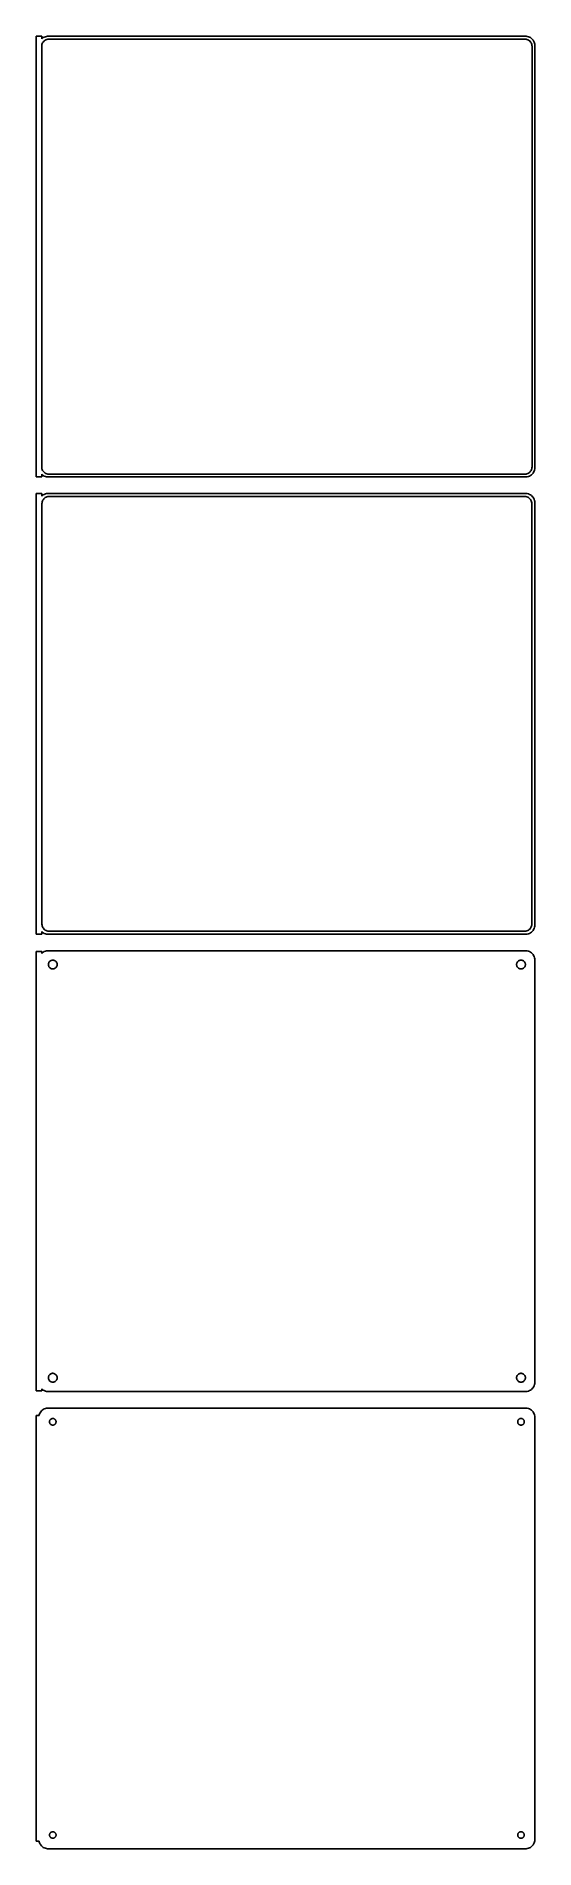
# Model space of a CAD drawing. Header units: metres. Extents: x -136 to 135, y 627 to 1614.
import ezdxf

# ---------------------------------------------------------------- set-up
doc = ezdxf.new("R2010")
doc.units = ezdxf.units.M

msp = doc.modelspace()

# ---------------------------------------------------------------- linework, layer by layer
for p, q in [((-133.5, 1613.99), (-136.5, 1613.99)), ((-136.5, 1613.99), (-136.5, 1374.01)), ((-133.5, 1612.56), (-133.5, 1613.99)), ((-133.187, 1612.85), (-133.5, 1612.56)), ((-133.5, 1608.5), (-133.468, 1609)), ((-133.468, 1609), (-133.374, 1609.49)), ((-133.374, 1609.49), (-133.219, 1609.97)), ((-133.219, 1609.97), (-133.005, 1610.43)), ((-132.679, 1613.22), (-133.187, 1612.85)), ((-133.005, 1610.43), (-132.736, 1610.85)), ((-132.736, 1610.85), (-132.416, 1611.24)), ((-132.129, 1613.52), (-132.679, 1613.22)), ((-132.416, 1611.24), (-132.05, 1611.58)), ((-131.545, 1613.76), (-132.129, 1613.52)), ((-132.05, 1611.58), (-131.643, 1611.88)), ((-131.643, 1611.88), (-131.203, 1612.12)), ((-130.937, 1613.91), (-131.545, 1613.76)), ((-131.203, 1612.12), (-130.736, 1612.3)), ((-130.314, 1613.99), (-130.937, 1613.91)), ((-130.736, 1612.3), (-130.25, 1612.43)), ((130.314, 1613.99), (-130.314, 1613.99)), ((-130.25, 1612.43), (-129.751, 1612.49)), ((-129.751, 1612.49), (129.751, 1612.49)), ((129.751, 1612.49), (130.25, 1612.43)), ((130.25, 1612.43), (130.736, 1612.3)), ((130.937, 1613.91), (130.314, 1613.99)), ((130.736, 1612.3), (131.203, 1612.12)), ((131.545, 1613.76), (130.937, 1613.91)), ((131.203, 1612.12), (131.643, 1611.88)), ((132.129, 1613.52), (131.545, 1613.76)), ((131.643, 1611.88), (132.05, 1611.58)), ((132.05, 1611.58), (132.416, 1611.24)), ((132.679, 1613.22), (132.129, 1613.52)), ((132.416, 1611.24), (132.736, 1610.85)), ((133.187, 1612.85), (132.679, 1613.22)), ((132.736, 1610.85), (133.005, 1610.43)), ((133.005, 1610.43), (133.219, 1609.97)), ((133.645, 1612.42), (133.187, 1612.85)), ((133.219, 1609.97), (133.374, 1609.49)), ((133.374, 1609.49), (133.468, 1609)), ((133.468, 1609), (133.5, 1608.5)), ((134.045, 1611.94), (133.645, 1612.42)), ((134.382, 1611.41), (134.045, 1611.94)), ((134.649, 1610.84), (134.382, 1611.41)), ((134.843, 1610.24), (134.649, 1610.84)), ((134.961, 1609.63), (134.843, 1610.24)), ((135, 1609), (134.961, 1609.63)), ((135, 1379), (135, 1609)), ((-133.5, 1379.5), (-133.5, 1608.5)), ((133.5, 1608.5), (133.5, 1379.5)), ((-136.5, 1374.01), (-133.5, 1374.01)), ((-133.468, 1379), (-133.5, 1379.5)), ((-133.5, 1375.44), (-133.187, 1375.15)), ((-133.5, 1374.01), (-133.5, 1375.44)), ((-133.374, 1378.51), (-133.468, 1379)), ((-133.219, 1378.03), (-133.374, 1378.51)), ((-133.005, 1377.57), (-133.219, 1378.03)), ((-133.187, 1375.15), (-132.679, 1374.78)), ((-132.736, 1377.15), (-133.005, 1377.57)), ((-132.416, 1376.76), (-132.736, 1377.15)), ((-132.679, 1374.78), (-132.129, 1374.48)), ((-132.05, 1376.42), (-132.416, 1376.76)), ((-132.129, 1374.48), (-131.545, 1374.24)), ((-131.643, 1376.12), (-132.05, 1376.42)), ((-131.203, 1375.88), (-131.643, 1376.12)), ((-131.545, 1374.24), (-130.937, 1374.09)), ((-130.736, 1375.7), (-131.203, 1375.88)), ((-130.937, 1374.09), (-130.314, 1374.01)), ((-130.25, 1375.57), (-130.736, 1375.7)), ((-130.314, 1374.01), (130.314, 1374.01)), ((-129.751, 1375.51), (-130.25, 1375.57)), ((129.751, 1375.51), (-129.751, 1375.51)), ((130.25, 1375.57), (129.751, 1375.51)), ((130.736, 1375.7), (130.25, 1375.57)), ((130.314, 1374.01), (130.937, 1374.09)), ((131.203, 1375.88), (130.736, 1375.7)), ((130.937, 1374.09), (131.545, 1374.24)), ((131.643, 1376.12), (131.203, 1375.88)), ((131.545, 1374.24), (132.129, 1374.48)), ((132.05, 1376.42), (131.643, 1376.12)), ((132.416, 1376.76), (132.05, 1376.42)), ((132.129, 1374.48), (132.679, 1374.78)), ((132.736, 1377.15), (132.416, 1376.76)), ((132.679, 1374.78), (133.187, 1375.15)), ((133.005, 1377.57), (132.736, 1377.15)), ((133.219, 1378.03), (133.005, 1377.57)), ((133.187, 1375.15), (133.645, 1375.58)), ((133.374, 1378.51), (133.219, 1378.03)), ((133.468, 1379), (133.374, 1378.51)), ((133.5, 1379.5), (133.468, 1379)), ((133.645, 1375.58), (134.045, 1376.06)), ((134.045, 1376.06), (134.382, 1376.59)), ((134.382, 1376.59), (134.649, 1377.16)), ((134.649, 1377.16), (134.843, 1377.76)), ((134.843, 1377.76), (134.961, 1378.37)), ((134.961, 1378.37), (135, 1379)), ((-133.5, 1364.99), (-136.5, 1364.99)), ((-136.5, 1364.99), (-136.5, 1125.01)), ((-133.5, 1363.56), (-133.5, 1364.99)), ((-133.187, 1363.85), (-133.5, 1363.56)), ((-132.679, 1364.22), (-133.187, 1363.85)), ((-132.129, 1364.52), (-132.679, 1364.22)), ((-132.633, 1361.78), (-132.323, 1362.15)), ((-132.323, 1362.15), (-131.969, 1362.48)), ((-131.545, 1364.76), (-132.129, 1364.52)), ((-131.969, 1362.48), (-131.575, 1362.77)), ((-131.575, 1362.77), (-131.149, 1363)), ((-130.937, 1364.91), (-131.545, 1364.76)), ((-131.149, 1363), (-130.697, 1363.18)), ((-130.314, 1364.99), (-130.937, 1364.91)), ((-130.697, 1363.18), (-130.226, 1363.3)), ((130.314, 1364.99), (-130.314, 1364.99)), ((-130.226, 1363.3), (-129.743, 1363.36)), ((-129.743, 1363.36), (129.743, 1363.36)), ((129.743, 1363.36), (130.226, 1363.3)), ((130.226, 1363.3), (130.697, 1363.18)), ((130.937, 1364.91), (130.314, 1364.99)), ((130.697, 1363.18), (131.149, 1363)), ((131.545, 1364.76), (130.937, 1364.91)), ((131.149, 1363), (131.575, 1362.77)), ((132.129, 1364.52), (131.545, 1364.76)), ((131.575, 1362.77), (131.969, 1362.48)), ((131.969, 1362.48), (132.323, 1362.15)), ((132.679, 1364.22), (132.129, 1364.52)), ((132.323, 1362.15), (132.633, 1361.78)), ((133.187, 1363.85), (132.679, 1364.22)), ((133.645, 1363.42), (133.187, 1363.85)), ((134.045, 1362.94), (133.645, 1363.42)), ((134.382, 1362.41), (134.045, 1362.94)), ((134.649, 1361.84), (134.382, 1362.41)), ((-133.373, 1359.5), (-133.342, 1359.99)), ((-133.373, 1130.5), (-133.373, 1359.5)), ((-133.342, 1359.99), (-133.251, 1360.46)), ((-133.251, 1360.46), (-133.101, 1360.93)), ((-133.101, 1360.93), (-132.894, 1361.37)), ((-132.894, 1361.37), (-132.633, 1361.78)), ((132.633, 1361.78), (132.894, 1361.37)), ((132.894, 1361.37), (133.101, 1360.93)), ((133.101, 1360.93), (133.251, 1360.46)), ((133.251, 1360.46), (133.342, 1359.99)), ((133.342, 1359.99), (133.373, 1359.5)), ((133.373, 1359.5), (133.373, 1130.5)), ((134.843, 1361.24), (134.649, 1361.84)), ((134.961, 1360.63), (134.843, 1361.24)), ((135, 1360), (134.961, 1360.63)), ((135, 1130), (135, 1360)), ((-133.5, 1126.44), (-133.187, 1126.15)), ((-133.5, 1125.01), (-133.5, 1126.44)), ((-133.342, 1130.01), (-133.373, 1130.5)), ((-133.251, 1129.54), (-133.342, 1130.01)), ((-133.101, 1129.07), (-133.251, 1129.54)), ((-133.187, 1126.15), (-132.679, 1125.78)), ((-132.894, 1128.63), (-133.101, 1129.07)), ((-132.633, 1128.22), (-132.894, 1128.63)), ((-132.679, 1125.78), (-132.129, 1125.48)), ((-132.323, 1127.85), (-132.633, 1128.22)), ((-131.969, 1127.52), (-132.323, 1127.85)), ((-132.129, 1125.48), (-131.545, 1125.24)), ((-131.575, 1127.23), (-131.969, 1127.52)), ((-131.149, 1127), (-131.575, 1127.23)), ((-131.545, 1125.24), (-130.937, 1125.09)), ((-130.697, 1126.82), (-131.149, 1127)), ((-130.226, 1126.7), (-130.697, 1126.82)), ((-129.743, 1126.64), (-130.226, 1126.7)), ((129.743, 1126.64), (-129.743, 1126.64)), ((130.226, 1126.7), (129.743, 1126.64)), ((130.697, 1126.82), (130.226, 1126.7)), ((131.149, 1127), (130.697, 1126.82)), ((130.937, 1125.09), (131.545, 1125.24)), ((131.575, 1127.23), (131.149, 1127)), ((131.545, 1125.24), (132.129, 1125.48)), ((131.969, 1127.52), (131.575, 1127.23)), ((132.323, 1127.85), (131.969, 1127.52)), ((132.129, 1125.48), (132.679, 1125.78)), ((132.633, 1128.22), (132.323, 1127.85)), ((132.894, 1128.63), (132.633, 1128.22)), ((132.679, 1125.78), (133.187, 1126.15)), ((133.101, 1129.07), (132.894, 1128.63)), ((133.251, 1129.54), (133.101, 1129.07)), ((133.187, 1126.15), (133.645, 1126.58)), ((133.342, 1130.01), (133.251, 1129.54)), ((133.373, 1130.5), (133.342, 1130.01)), ((133.645, 1126.58), (134.045, 1127.06)), ((134.045, 1127.06), (134.382, 1127.59)), ((134.382, 1127.59), (134.649, 1128.16)), ((134.649, 1128.16), (134.843, 1128.76)), ((134.843, 1128.76), (134.961, 1129.37)), ((134.961, 1129.37), (135, 1130)), ((-136.5, 1125.01), (-133.5, 1125.01)), ((-133.5, 1115.61), (-136.5, 1115.61)), ((-136.5, 1115.61), (-136.5, 876.385)), ((-133.5, 1114.56), (-133.5, 1115.61)), ((-132.129, 1115.52), (-132.679, 1115.22)), ((-131.545, 1115.76), (-132.129, 1115.52)), ((-130.937, 1115.91), (-131.545, 1115.76)), ((-130.937, 1125.09), (-130.314, 1125.01)), ((-130.314, 1115.99), (-130.937, 1115.91)), ((-130.314, 1125.01), (130.314, 1125.01)), ((130.314, 1115.99), (-130.314, 1115.99)), ((130.314, 1125.01), (130.937, 1125.09)), ((130.937, 1115.91), (130.314, 1115.99)), ((131.545, 1115.76), (130.937, 1115.91)), ((132.129, 1115.52), (131.545, 1115.76)), ((132.679, 1115.22), (132.129, 1115.52)), ((-133.187, 1114.85), (-133.5, 1114.56)), ((-132.679, 1115.22), (-133.187, 1114.85)), ((-129.9, 1108.5), (-129.881, 1108.8)), ((-129.881, 1108.2), (-129.9, 1108.5)), ((-129.881, 1108.8), (-129.825, 1109.1)), ((-129.825, 1107.9), (-129.881, 1108.2)), ((-129.825, 1109.1), (-129.731, 1109.38)), ((-129.731, 1107.62), (-129.825, 1107.9)), ((-129.731, 1109.38), (-129.603, 1109.66)), ((-129.603, 1107.34), (-129.731, 1107.62)), ((-129.603, 1109.66), (-129.442, 1109.91)), ((-129.442, 1107.09), (-129.603, 1107.34)), ((-129.442, 1109.91), (-129.25, 1110.14)), ((-129.25, 1106.86), (-129.442, 1107.09)), ((-129.25, 1110.14), (-129.03, 1110.35)), ((-129.03, 1106.65), (-129.25, 1106.86)), ((-129.03, 1110.35), (-128.786, 1110.53)), ((-128.786, 1106.47), (-129.03, 1106.65)), ((-128.786, 1110.53), (-128.522, 1110.67)), ((-128.522, 1106.33), (-128.786, 1106.47)), ((-128.522, 1110.67), (-128.242, 1110.78)), ((-128.242, 1106.22), (-128.522, 1106.33)), ((-128.242, 1110.78), (-127.95, 1110.86)), ((-127.95, 1106.14), (-128.242, 1106.22)), ((-127.95, 1110.86), (-127.651, 1110.9)), ((-127.651, 1106.1), (-127.95, 1106.14)), ((-127.651, 1110.9), (-127.349, 1110.9)), ((-127.349, 1106.1), (-127.651, 1106.1)), ((-127.349, 1110.9), (-127.05, 1110.86)), ((-127.05, 1106.14), (-127.349, 1106.1)), ((-127.05, 1110.86), (-126.758, 1110.78)), ((-126.758, 1106.22), (-127.05, 1106.14)), ((-126.758, 1110.78), (-126.478, 1110.67)), ((-126.478, 1106.33), (-126.758, 1106.22)), ((-126.478, 1110.67), (-126.214, 1110.53)), ((-126.214, 1106.47), (-126.478, 1106.33)), ((-126.214, 1110.53), (-125.97, 1110.35)), ((-125.97, 1106.65), (-126.214, 1106.47)), ((-125.97, 1110.35), (-125.75, 1110.14)), ((-125.75, 1106.86), (-125.97, 1106.65)), ((-125.75, 1110.14), (-125.558, 1109.91)), ((-125.558, 1107.09), (-125.75, 1106.86)), ((-125.558, 1109.91), (-125.397, 1109.66)), ((-125.397, 1107.34), (-125.558, 1107.09)), ((-125.397, 1109.66), (-125.269, 1109.38)), ((-125.269, 1107.62), (-125.397, 1107.34)), ((-125.269, 1109.38), (-125.175, 1109.1)), ((-125.175, 1107.9), (-125.269, 1107.62)), ((-125.175, 1109.1), (-125.119, 1108.8)), ((-125.119, 1108.2), (-125.175, 1107.9)), ((-125.119, 1108.8), (-125.1, 1108.5)), ((-125.1, 1108.5), (-125.119, 1108.2)), ((125.1, 1108.5), (125.119, 1108.8)), ((125.119, 1108.2), (125.1, 1108.5)), ((125.119, 1108.8), (125.175, 1109.1)), ((125.175, 1107.9), (125.119, 1108.2)), ((125.175, 1109.1), (125.269, 1109.38)), ((125.269, 1107.62), (125.175, 1107.9)), ((125.269, 1109.38), (125.397, 1109.66)), ((125.397, 1107.34), (125.269, 1107.62)), ((125.397, 1109.66), (125.558, 1109.91)), ((125.558, 1107.09), (125.397, 1107.34)), ((125.558, 1109.91), (125.75, 1110.14)), ((125.75, 1106.86), (125.558, 1107.09)), ((125.75, 1110.14), (125.97, 1110.35)), ((125.97, 1106.65), (125.75, 1106.86)), ((125.97, 1110.35), (126.214, 1110.53)), ((126.214, 1106.47), (125.97, 1106.65)), ((126.214, 1110.53), (126.478, 1110.67)), ((126.478, 1106.33), (126.214, 1106.47)), ((126.478, 1110.67), (126.758, 1110.78)), ((126.758, 1106.22), (126.478, 1106.33)), ((126.758, 1110.78), (127.05, 1110.86)), ((127.05, 1106.14), (126.758, 1106.22)), ((127.05, 1110.86), (127.349, 1110.9)), ((127.349, 1106.1), (127.05, 1106.14)), ((127.349, 1110.9), (127.651, 1110.9)), ((127.651, 1106.1), (127.349, 1106.1)), ((127.651, 1110.9), (127.95, 1110.86)), ((127.95, 1106.14), (127.651, 1106.1)), ((127.95, 1110.86), (128.242, 1110.78)), ((128.242, 1106.22), (127.95, 1106.14)), ((128.242, 1110.78), (128.522, 1110.67)), ((128.522, 1106.33), (128.242, 1106.22)), ((128.522, 1110.67), (128.786, 1110.53)), ((128.786, 1106.47), (128.522, 1106.33)), ((128.786, 1110.53), (129.03, 1110.35)), ((129.03, 1106.65), (128.786, 1106.47)), ((129.03, 1110.35), (129.25, 1110.14)), ((129.25, 1106.86), (129.03, 1106.65)), ((129.25, 1110.14), (129.442, 1109.91)), ((129.442, 1107.09), (129.25, 1106.86)), ((129.442, 1109.91), (129.603, 1109.66)), ((129.603, 1107.34), (129.442, 1107.09)), ((129.603, 1109.66), (129.731, 1109.38)), ((129.731, 1107.62), (129.603, 1107.34)), ((129.731, 1109.38), (129.825, 1109.1)), ((129.825, 1107.9), (129.731, 1107.62)), ((129.825, 1109.1), (129.881, 1108.8)), ((129.881, 1108.2), (129.825, 1107.9)), ((129.881, 1108.8), (129.9, 1108.5)), ((129.9, 1108.5), (129.881, 1108.2)), ((133.187, 1114.85), (132.679, 1115.22)), ((133.645, 1114.42), (133.187, 1114.85)), ((134.045, 1113.94), (133.645, 1114.42)), ((134.382, 1113.41), (134.045, 1113.94)), ((134.649, 1112.84), (134.382, 1113.41)), ((134.843, 1112.24), (134.649, 1112.84)), ((134.961, 1111.63), (134.843, 1112.24)), ((135, 1111), (134.961, 1111.63)), ((135, 881), (135, 1111)), ((-129.9, 883.5), (-129.881, 883.801)), ((-129.881, 883.199), (-129.9, 883.5)), ((-129.881, 883.801), (-129.825, 884.097)), ((-129.825, 882.903), (-129.881, 883.199)), ((-129.825, 884.097), (-129.731, 884.383)), ((-129.731, 882.617), (-129.825, 882.903)), ((-129.731, 884.383), (-129.603, 884.656)), ((-129.603, 882.344), (-129.731, 882.617)), ((-129.603, 884.656), (-129.442, 884.911)), ((-129.442, 882.089), (-129.603, 882.344)), ((-129.442, 884.911), (-129.25, 885.143)), ((-129.25, 881.857), (-129.442, 882.089)), ((-129.25, 885.143), (-129.03, 885.349)), ((-129.03, 881.651), (-129.25, 881.857)), ((-129.03, 885.349), (-128.786, 885.526)), ((-128.786, 881.474), (-129.03, 881.651)), ((-128.786, 885.526), (-128.522, 885.672)), ((-128.522, 881.328), (-128.786, 881.474)), ((-128.522, 885.672), (-128.242, 885.783)), ((-128.242, 881.217), (-128.522, 881.328)), ((-128.242, 885.783), (-127.95, 885.857)), ((-127.95, 881.143), (-128.242, 881.217)), ((-127.95, 885.857), (-127.651, 885.895)), ((-127.651, 881.105), (-127.95, 881.143)), ((-127.651, 885.895), (-127.349, 885.895)), ((-127.349, 881.105), (-127.651, 881.105)), ((-127.349, 885.895), (-127.05, 885.857)), ((-127.05, 881.143), (-127.349, 881.105)), ((-127.05, 885.857), (-126.758, 885.783)), ((-126.758, 881.217), (-127.05, 881.143)), ((-126.758, 885.783), (-126.478, 885.672)), ((-126.478, 881.328), (-126.758, 881.217)), ((-126.478, 885.672), (-126.214, 885.526)), ((-126.214, 881.474), (-126.478, 881.328)), ((-126.214, 885.526), (-125.97, 885.349)), ((-125.97, 881.651), (-126.214, 881.474)), ((-125.97, 885.349), (-125.75, 885.143)), ((-125.75, 881.857), (-125.97, 881.651)), ((-125.75, 885.143), (-125.558, 884.911)), ((-125.558, 882.089), (-125.75, 881.857)), ((-125.558, 884.911), (-125.397, 884.656)), ((-125.397, 882.344), (-125.558, 882.089)), ((-125.397, 884.656), (-125.269, 884.383)), ((-125.269, 882.617), (-125.397, 882.344)), ((-125.269, 884.383), (-125.175, 884.097)), ((-125.175, 882.903), (-125.269, 882.617)), ((-125.175, 884.097), (-125.119, 883.801)), ((-125.119, 883.199), (-125.175, 882.903)), ((-125.119, 883.801), (-125.1, 883.5)), ((-125.1, 883.5), (-125.119, 883.199)), ((125.1, 883.5), (125.119, 883.801)), ((125.119, 883.199), (125.1, 883.5)), ((125.119, 883.801), (125.175, 884.097)), ((125.175, 882.903), (125.119, 883.199)), ((125.175, 884.097), (125.269, 884.383)), ((125.269, 882.617), (125.175, 882.903)), ((125.269, 884.383), (125.397, 884.656)), ((125.397, 882.344), (125.269, 882.617)), ((125.397, 884.656), (125.558, 884.911)), ((125.558, 882.089), (125.397, 882.344)), ((125.558, 884.911), (125.75, 885.143)), ((125.75, 881.857), (125.558, 882.089)), ((125.75, 885.143), (125.97, 885.349)), ((125.97, 881.651), (125.75, 881.857)), ((125.97, 885.349), (126.214, 885.526)), ((126.214, 881.474), (125.97, 881.651)), ((126.214, 885.526), (126.478, 885.672)), ((126.478, 881.328), (126.214, 881.474)), ((126.478, 885.672), (126.758, 885.783)), ((126.758, 881.217), (126.478, 881.328)), ((126.758, 885.783), (127.05, 885.857)), ((127.05, 881.143), (126.758, 881.217)), ((127.05, 885.857), (127.349, 885.895)), ((127.349, 881.105), (127.05, 881.143)), ((127.349, 885.895), (127.651, 885.895)), ((127.651, 881.105), (127.349, 881.105)), ((127.651, 885.895), (127.95, 885.857)), ((127.95, 881.143), (127.651, 881.105)), ((127.95, 885.857), (128.242, 885.783)), ((128.242, 881.217), (127.95, 881.143)), ((128.242, 885.783), (128.522, 885.672)), ((128.522, 881.328), (128.242, 881.217)), ((128.522, 885.672), (128.786, 885.526)), ((128.786, 881.474), (128.522, 881.328)), ((128.786, 885.526), (129.03, 885.349)), ((129.03, 881.651), (128.786, 881.474)), ((129.03, 885.349), (129.25, 885.143)), ((129.25, 881.857), (129.03, 881.651)), ((129.25, 885.143), (129.442, 884.911)), ((129.442, 882.089), (129.25, 881.857)), ((129.442, 884.911), (129.603, 884.656)), ((129.603, 882.344), (129.442, 882.089)), ((129.603, 884.656), (129.731, 884.383)), ((129.731, 882.617), (129.603, 882.344)), ((129.731, 884.383), (129.825, 884.097)), ((129.825, 882.903), (129.731, 882.617)), ((129.825, 884.097), (129.881, 883.801)), ((129.881, 883.199), (129.825, 882.903)), ((129.881, 883.801), (129.9, 883.5)), ((129.9, 883.5), (129.881, 883.199)), ((134.045, 878.061), (134.382, 878.591)), ((134.382, 878.591), (134.649, 879.159)), ((134.649, 879.159), (134.843, 879.757)), ((134.843, 879.757), (134.961, 880.373)), ((134.961, 880.373), (135, 881)), ((-136.5, 876.385), (-133.5, 876.385)), ((-133.5, 876.385), (-133.5, 877.441)), ((-133.5, 877.441), (-133.187, 877.147)), ((-133.187, 877.147), (-132.679, 876.778)), ((-132.679, 876.778), (-132.129, 876.476)), ((-132.129, 876.476), (-131.545, 876.245)), ((-131.545, 876.245), (-130.937, 876.089)), ((-130.937, 876.089), (-130.314, 876.01)), ((-130.314, 876.01), (130.314, 876.01)), ((130.314, 876.01), (130.937, 876.089)), ((130.937, 876.089), (131.545, 876.245)), ((131.545, 876.245), (132.129, 876.476)), ((132.129, 876.476), (132.679, 876.778)), ((132.679, 876.778), (133.187, 877.147)), ((133.187, 877.147), (133.645, 877.577)), ((133.645, 877.577), (134.045, 878.061)), ((-134.9, 862.944), (-136.5, 862.944)), ((-136.5, 862.944), (-136.5, 631.056)), ((-134.843, 863.243), (-134.9, 862.944)), ((-134.649, 863.841), (-134.843, 863.243)), ((-134.382, 864.409), (-134.649, 863.841)), ((-134.045, 864.939), (-134.382, 864.409)), ((-133.645, 865.423), (-134.045, 864.939)), ((-133.187, 865.853), (-133.645, 865.423)), ((-132.679, 866.222), (-133.187, 865.853)), ((-132.129, 866.524), (-132.679, 866.222)), ((-131.545, 866.755), (-132.129, 866.524)), ((-130.937, 866.911), (-131.545, 866.755)), ((-130.314, 866.99), (-130.937, 866.911)), ((130.314, 866.99), (-130.314, 866.99)), ((-129.3, 859.5), (-129.286, 859.726)), ((-129.286, 859.274), (-129.3, 859.5)), ((-129.286, 859.726), (-129.243, 859.948)), ((-129.243, 859.052), (-129.286, 859.274)), ((-129.243, 859.948), (-129.174, 860.163)), ((-129.174, 858.837), (-129.243, 859.052)), ((-129.174, 860.163), (-129.077, 860.367)), ((-129.077, 858.633), (-129.174, 858.837)), ((-129.077, 860.367), (-128.956, 860.558)), ((-128.956, 860.558), (-128.812, 860.732)), ((-128.812, 860.732), (-128.647, 860.887)), ((-128.647, 860.887), (-128.464, 861.02)), ((-128.464, 861.02), (-128.266, 861.129)), ((-128.266, 861.129), (-128.056, 861.212)), ((-128.056, 861.212), (-127.837, 861.268)), ((-127.837, 861.268), (-127.613, 861.296)), ((-127.613, 861.296), (-127.387, 861.296)), ((-127.387, 861.296), (-127.163, 861.268)), ((-127.163, 861.268), (-126.944, 861.212)), ((-126.944, 861.212), (-126.734, 861.129)), ((-126.734, 861.129), (-126.536, 861.02)), ((-126.536, 861.02), (-126.353, 860.887)), ((-126.353, 860.887), (-126.188, 860.732)), ((-126.188, 860.732), (-126.044, 860.558)), ((-126.044, 860.558), (-125.923, 860.367)), ((-125.923, 860.367), (-125.826, 860.163)), ((-125.826, 858.837), (-125.923, 858.633)), ((-125.826, 860.163), (-125.757, 859.948)), ((-125.757, 859.052), (-125.826, 858.837)), ((-125.757, 859.948), (-125.714, 859.726)), ((-125.714, 859.274), (-125.757, 859.052)), ((-125.714, 859.726), (-125.7, 859.5)), ((-125.7, 859.5), (-125.714, 859.274)), ((125.7, 859.5), (125.714, 859.726)), ((125.714, 859.274), (125.7, 859.5)), ((125.714, 859.726), (125.757, 859.948)), ((125.757, 859.052), (125.714, 859.274)), ((125.757, 859.948), (125.826, 860.163)), ((125.826, 858.837), (125.757, 859.052)), ((125.826, 860.163), (125.923, 860.367)), ((125.923, 858.633), (125.826, 858.837)), ((125.923, 860.367), (126.044, 860.558)), ((126.044, 860.558), (126.188, 860.732)), ((126.188, 860.732), (126.353, 860.887)), ((126.353, 860.887), (126.536, 861.02)), ((126.536, 861.02), (126.734, 861.129)), ((126.734, 861.129), (126.944, 861.212)), ((126.944, 861.212), (127.163, 861.268)), ((127.163, 861.268), (127.387, 861.296)), ((127.387, 861.296), (127.613, 861.296)), ((127.613, 861.296), (127.837, 861.268)), ((127.837, 861.268), (128.056, 861.212)), ((128.056, 861.212), (128.266, 861.129)), ((128.266, 861.129), (128.464, 861.02)), ((128.464, 861.02), (128.647, 860.887)), ((128.647, 860.887), (128.812, 860.732)), ((128.812, 860.732), (128.956, 860.558)), ((128.956, 860.558), (129.077, 860.367)), ((129.077, 860.367), (129.174, 860.163)), ((129.174, 858.837), (129.077, 858.633)), ((129.174, 860.163), (129.243, 859.948)), ((129.243, 859.052), (129.174, 858.837)), ((129.243, 859.948), (129.286, 859.726)), ((129.286, 859.274), (129.243, 859.052)), ((129.286, 859.726), (129.3, 859.5)), ((129.3, 859.5), (129.286, 859.274)), ((130.937, 866.911), (130.314, 866.99)), ((131.545, 866.755), (130.937, 866.911)), ((132.129, 866.524), (131.545, 866.755)), ((132.679, 866.222), (132.129, 866.524)), ((133.187, 865.853), (132.679, 866.222)), ((133.645, 865.423), (133.187, 865.853)), ((134.045, 864.939), (133.645, 865.423)), ((134.382, 864.409), (134.045, 864.939)), ((134.649, 863.841), (134.382, 864.409)), ((134.843, 863.243), (134.649, 863.841)), ((134.961, 862.627), (134.843, 863.243)), ((135, 862), (134.961, 862.627)), ((135, 632), (135, 862)), ((-128.956, 858.442), (-129.077, 858.633)), ((-128.812, 858.268), (-128.956, 858.442)), ((-128.647, 858.113), (-128.812, 858.268)), ((-128.464, 857.98), (-128.647, 858.113)), ((-128.266, 857.871), (-128.464, 857.98)), ((-128.056, 857.788), (-128.266, 857.871)), ((-127.837, 857.732), (-128.056, 857.788)), ((-127.613, 857.704), (-127.837, 857.732)), ((-127.387, 857.704), (-127.613, 857.704)), ((-127.163, 857.732), (-127.387, 857.704)), ((-126.944, 857.788), (-127.163, 857.732)), ((-126.734, 857.871), (-126.944, 857.788)), ((-126.536, 857.98), (-126.734, 857.871)), ((-126.353, 858.113), (-126.536, 857.98)), ((-126.188, 858.268), (-126.353, 858.113)), ((-126.044, 858.442), (-126.188, 858.268)), ((-125.923, 858.633), (-126.044, 858.442)), ((126.044, 858.442), (125.923, 858.633)), ((126.188, 858.268), (126.044, 858.442)), ((126.353, 858.113), (126.188, 858.268)), ((126.536, 857.98), (126.353, 858.113)), ((126.734, 857.871), (126.536, 857.98)), ((126.944, 857.788), (126.734, 857.871)), ((127.163, 857.732), (126.944, 857.788)), ((127.387, 857.704), (127.163, 857.732)), ((127.613, 857.704), (127.387, 857.704)), ((127.837, 857.732), (127.613, 857.704)), ((128.056, 857.788), (127.837, 857.732)), ((128.266, 857.871), (128.056, 857.788)), ((128.464, 857.98), (128.266, 857.871)), ((128.647, 858.113), (128.464, 857.98)), ((128.812, 858.268), (128.647, 858.113)), ((128.956, 858.442), (128.812, 858.268)), ((129.077, 858.633), (128.956, 858.442)), ((-129.3, 634.5), (-129.286, 634.726)), ((-129.286, 634.274), (-129.3, 634.5)), ((-129.286, 634.726), (-129.243, 634.948)), ((-129.243, 634.052), (-129.286, 634.274)), ((-129.243, 634.948), (-129.174, 635.163)), ((-129.174, 633.837), (-129.243, 634.052)), ((-129.174, 635.163), (-129.077, 635.367)), ((-129.077, 633.633), (-129.174, 633.837)), ((-129.077, 635.367), (-128.956, 635.558)), ((-128.956, 633.442), (-129.077, 633.633)), ((-128.956, 635.558), (-128.812, 635.732)), ((-128.812, 633.268), (-128.956, 633.442)), ((-128.812, 635.732), (-128.647, 635.887)), ((-128.647, 633.113), (-128.812, 633.268)), ((-128.647, 635.887), (-128.464, 636.02)), ((-128.464, 632.98), (-128.647, 633.113)), ((-128.464, 636.02), (-128.266, 636.129)), ((-128.266, 632.871), (-128.464, 632.98)), ((-128.266, 636.129), (-128.056, 636.212)), ((-128.056, 632.788), (-128.266, 632.871)), ((-128.056, 636.212), (-127.837, 636.268)), ((-127.837, 632.732), (-128.056, 632.788)), ((-127.837, 636.268), (-127.613, 636.296)), ((-127.613, 632.704), (-127.837, 632.732)), ((-127.613, 636.296), (-127.387, 636.296)), ((-127.387, 632.704), (-127.613, 632.704)), ((-127.387, 636.296), (-127.163, 636.268)), ((-127.163, 632.732), (-127.387, 632.704)), ((-127.163, 636.268), (-126.944, 636.212)), ((-126.944, 632.788), (-127.163, 632.732)), ((-126.944, 636.212), (-126.734, 636.129)), ((-126.734, 632.871), (-126.944, 632.788)), ((-126.734, 636.129), (-126.536, 636.02)), ((-126.536, 632.98), (-126.734, 632.871)), ((-126.536, 636.02), (-126.353, 635.887)), ((-126.353, 633.113), (-126.536, 632.98)), ((-126.353, 635.887), (-126.188, 635.732)), ((-126.188, 633.268), (-126.353, 633.113)), ((-126.188, 635.732), (-126.044, 635.558)), ((-126.044, 633.442), (-126.188, 633.268)), ((-126.044, 635.558), (-125.923, 635.367)), ((-125.923, 633.633), (-126.044, 633.442)), ((-125.923, 635.367), (-125.826, 635.163)), ((-125.826, 633.837), (-125.923, 633.633)), ((-125.826, 635.163), (-125.757, 634.948)), ((-125.757, 634.052), (-125.826, 633.837)), ((-125.757, 634.948), (-125.714, 634.726)), ((-125.714, 634.274), (-125.757, 634.052)), ((-125.714, 634.726), (-125.7, 634.5)), ((-125.7, 634.5), (-125.714, 634.274)), ((125.7, 634.5), (125.714, 634.726)), ((125.714, 634.274), (125.7, 634.5)), ((125.714, 634.726), (125.757, 634.948)), ((125.757, 634.052), (125.714, 634.274)), ((125.757, 634.948), (125.826, 635.163)), ((125.826, 633.837), (125.757, 634.052)), ((125.826, 635.163), (125.923, 635.367)), ((125.923, 633.633), (125.826, 633.837)), ((125.923, 635.367), (126.044, 635.558)), ((126.044, 633.442), (125.923, 633.633)), ((126.044, 635.558), (126.188, 635.732)), ((126.188, 633.268), (126.044, 633.442)), ((126.188, 635.732), (126.353, 635.887)), ((126.353, 633.113), (126.188, 633.268)), ((126.353, 635.887), (126.536, 636.02)), ((126.536, 632.98), (126.353, 633.113)), ((126.536, 636.02), (126.734, 636.129)), ((126.734, 632.871), (126.536, 632.98)), ((126.734, 636.129), (126.944, 636.212)), ((126.944, 632.788), (126.734, 632.871)), ((126.944, 636.212), (127.163, 636.268)), ((127.163, 632.732), (126.944, 632.788)), ((127.163, 636.268), (127.387, 636.296)), ((127.387, 632.704), (127.163, 632.732)), ((127.387, 636.296), (127.613, 636.296)), ((127.613, 632.704), (127.387, 632.704)), ((127.613, 636.296), (127.837, 636.268)), ((127.837, 632.732), (127.613, 632.704)), ((127.837, 636.268), (128.056, 636.212)), ((128.056, 632.788), (127.837, 632.732)), ((128.056, 636.212), (128.266, 636.129)), ((128.266, 632.871), (128.056, 632.788)), ((128.266, 636.129), (128.464, 636.02)), ((128.464, 632.98), (128.266, 632.871)), ((128.464, 636.02), (128.647, 635.887)), ((128.647, 633.113), (128.464, 632.98)), ((128.647, 635.887), (128.812, 635.732)), ((128.812, 633.268), (128.647, 633.113)), ((128.812, 635.732), (128.956, 635.558)), ((128.956, 633.442), (128.812, 633.268)), ((128.956, 635.558), (129.077, 635.367)), ((129.077, 633.633), (128.956, 633.442)), ((129.077, 635.367), (129.174, 635.163)), ((129.174, 633.837), (129.077, 633.633)), ((129.174, 635.163), (129.243, 634.948)), ((129.243, 634.052), (129.174, 633.837)), ((129.243, 634.948), (129.286, 634.726)), ((129.286, 634.274), (129.243, 634.052)), ((129.286, 634.726), (129.3, 634.5)), ((129.3, 634.5), (129.286, 634.274)), ((134.961, 631.373), (135, 632)), ((-136.5, 631.056), (-134.9, 631.056)), ((-134.9, 631.056), (-134.843, 630.757)), ((-134.843, 630.757), (-134.649, 630.159)), ((-134.649, 630.159), (-134.382, 629.591)), ((-134.382, 629.591), (-134.045, 629.061)), ((-134.045, 629.061), (-133.645, 628.577)), ((-133.645, 628.577), (-133.187, 628.147)), ((-133.187, 628.147), (-132.679, 627.778)), ((-132.679, 627.778), (-132.129, 627.476)), ((-132.129, 627.476), (-131.545, 627.245)), ((-131.545, 627.245), (-130.937, 627.089)), ((-130.937, 627.089), (-130.314, 627.01)), ((-130.314, 627.01), (130.314, 627.01)), ((130.314, 627.01), (130.937, 627.089)), ((130.937, 627.089), (131.545, 627.245)), ((131.545, 627.245), (132.129, 627.476)), ((132.129, 627.476), (132.679, 627.778)), ((132.679, 627.778), (133.187, 628.147)), ((133.187, 628.147), (133.645, 628.577)), ((133.645, 628.577), (134.045, 629.061)), ((134.045, 629.061), (134.382, 629.591)), ((134.382, 629.591), (134.649, 630.159)), ((134.649, 630.159), (134.843, 630.757)), ((134.843, 630.757), (134.961, 631.373))]:
    msp.add_line(p, q)

doc.saveas('drawing.dxf')
